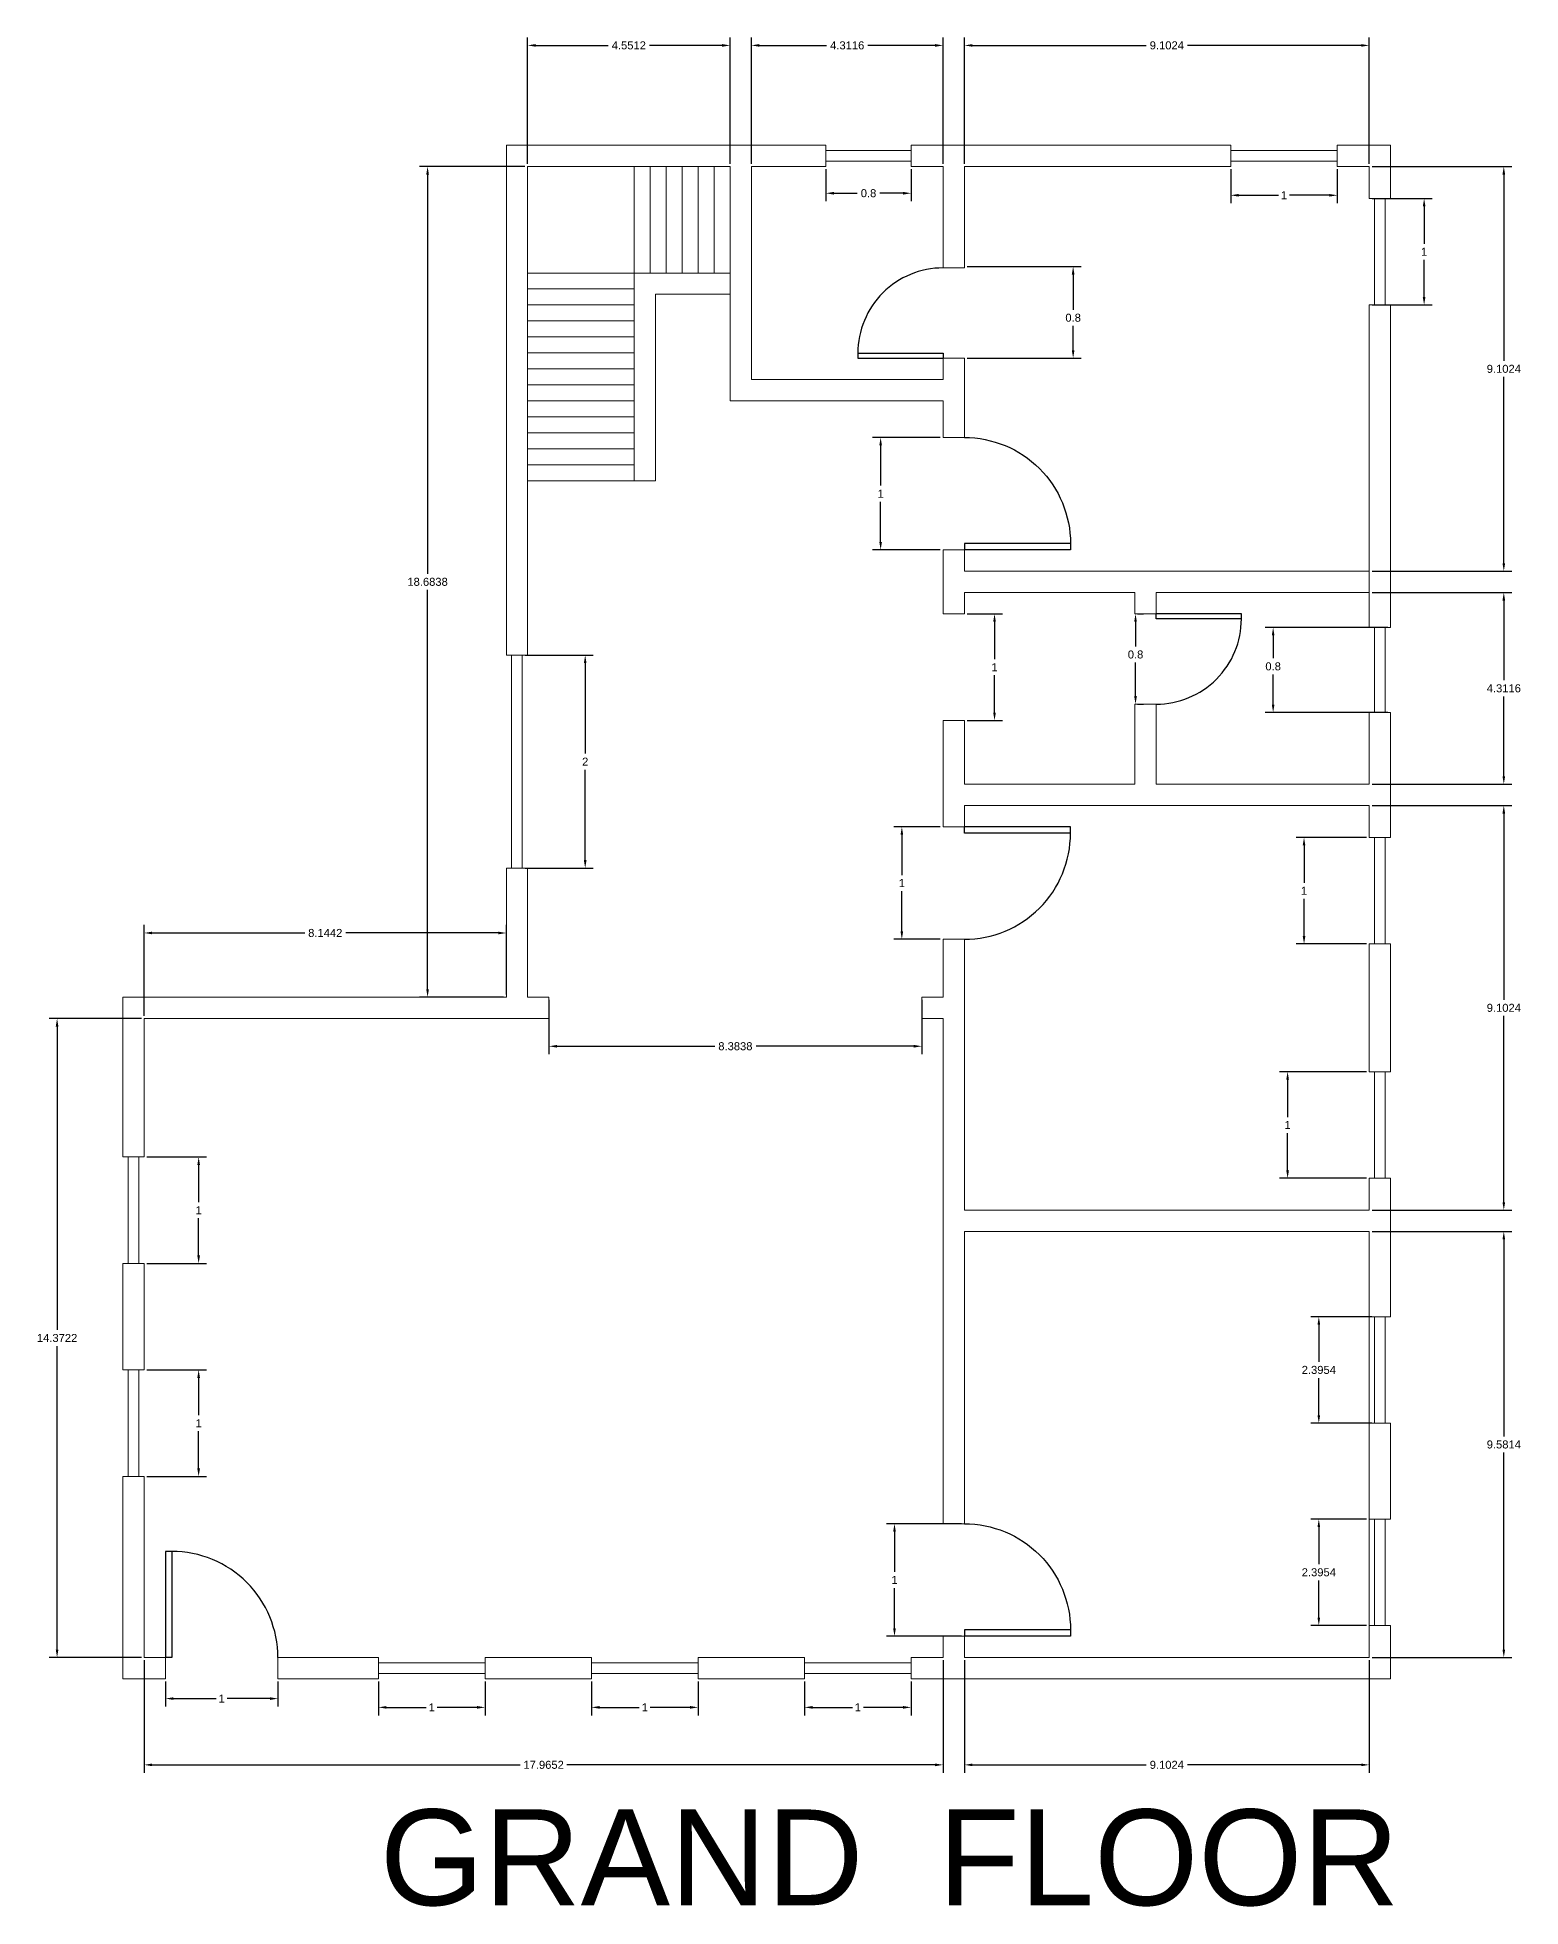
# Model space of a CAD drawing. Header units: inches. Extents: x -179 to 300, y 123 to 718.
# Drawn here: x 190.65 to 224, y 309.82 to 351.86 of the extents above; entities that cross this region are included whole.
import ezdxf

# ---------------------------------------------------------------- set-up
doc = ezdxf.new("R2010")
doc.units = ezdxf.units.IN
doc.header["$MEASUREMENT"] = 0
doc.styles.get("Standard").update_dxf_attribs({"font": 'arial.ttf'})
doc.dimstyles.get("Standard").update_dxf_attribs({"dimtxt": 0.18, "dimasz": 0.18, "dimexe": 0.18, "dimexo": 0.0625, "dimgap": 0.09, "dimtad": 0, "dimtih": 1, "dimtoh": 1, "dimdec": 4, "dimzin": 0, "dimdsep": 46, "dimtxsty": 'Standard', "dimcen": 0.09, "dimadec": 0, "dimazin": 0, "dimtfac": 1, "dimtdec": 4, "dimtofl": 0, "dimtmove": 0, "dimatfit": 3, "dimfxl": 1, "dimtolj": 1, "dimtzin": 0, "dimarcsym": 0})

# ---------------------------------------------------------------- blocks, each defined once
blk = doc.blocks.new('DESK4')
at = {"color": 0}
for p, q in [((0, 1), (-0.06, 1)), ((0, 0), (-0.06, 0))]:
    blk.add_line(p, q, dxfattribs=at)
blk.add_lwpolyline([(-0.06, 1), (-0.06, 0)], dxfattribs=at)
blk.add_lwpolyline([(1, 0, 0.414214), (0, 1), (0, 0)], format="xyb", dxfattribs=at)
blk = doc.blocks.new('*D230')
at = {"color": 0, "lineweight": -2, "transparency": 16777216}
for p, q in [((211.49, 349.018), (211.49, 351.859)), ((211.67, 351.679), (215.578, 351.679)), ((220.412, 351.679), (216.504, 351.679)), ((220.592, 349.018), (220.592, 351.859))]:
    blk.add_line(p, q, dxfattribs=at)
at = {"color": 0, "lineweight": 100, "transparency": 16777216}
for points in [[(211.67, 351.709), (211.67, 351.649), (211.49, 351.679)], [(220.412, 351.709), (220.412, 351.649), (220.592, 351.679)]]:
    blk.add_solid(points, dxfattribs=at)
at = {"layer": 'Defpoints', "color": 0, "lineweight": 100, "transparency": 16777216}
for p in [(211.49, 351.679), (211.49, 348.955), (220.592, 348.955)]:
    blk.add_point(p, dxfattribs=at)
at = {"color": 0, "lineweight": 0, "transparency": 16777216, "insert": (216.041, 351.679), "char_height": 0.18, "attachment_point": 5}
blk.add_mtext('\\A1;9.1024', dxfattribs=at)
blk = doc.blocks.new('*D231')
at = {"color": 0, "lineweight": -2, "transparency": 16777216}
for p, q in [((206.699, 349.018), (206.699, 351.859)), ((206.879, 351.679), (208.388, 351.679)), ((210.831, 351.679), (209.322, 351.679)), ((211.011, 349.018), (211.011, 351.859))]:
    blk.add_line(p, q, dxfattribs=at)
at = {"color": 0, "lineweight": 100, "transparency": 16777216}
for points in [[(206.879, 351.709), (206.879, 351.649), (206.699, 351.679)], [(210.831, 351.709), (210.831, 351.649), (211.011, 351.679)]]:
    blk.add_solid(points, dxfattribs=at)
at = {"layer": 'Defpoints', "color": 0, "lineweight": 100, "transparency": 16777216}
for p in [(206.699, 351.679), (206.699, 348.955), (211.011, 348.955)]:
    blk.add_point(p, dxfattribs=at)
at = {"color": 0, "lineweight": 0, "transparency": 16777216, "insert": (208.855, 351.679), "char_height": 0.18, "attachment_point": 5}
blk.add_mtext('\\A1;4.3116', dxfattribs=at)
blk = doc.blocks.new('*D232')
at = {"color": 0, "lineweight": -2, "transparency": 16777216}
for p, q in [((201.669, 349.018), (201.669, 351.859)), ((201.849, 351.679), (203.478, 351.679)), ((206.04, 351.679), (204.411, 351.679)), ((206.22, 349.018), (206.22, 351.859))]:
    blk.add_line(p, q, dxfattribs=at)
at = {"color": 0, "lineweight": 100, "transparency": 16777216}
for points in [[(201.849, 351.709), (201.849, 351.649), (201.669, 351.679)], [(206.04, 351.709), (206.04, 351.649), (206.22, 351.679)]]:
    blk.add_solid(points, dxfattribs=at)
at = {"layer": 'Defpoints', "color": 0, "lineweight": 100, "transparency": 16777216}
for p in [(201.669, 351.679), (201.669, 348.955), (206.22, 348.955)]:
    blk.add_point(p, dxfattribs=at)
at = {"color": 0, "lineweight": 0, "transparency": 16777216, "insert": (203.944, 351.679), "char_height": 0.18, "attachment_point": 5}
blk.add_mtext('\\A1;4.5512', dxfattribs=at)
blk = doc.blocks.new('*D233')
at = {"color": 0, "lineweight": -2, "transparency": 16777216}
for p, q in [((220.655, 348.955), (223.799, 348.955)), ((223.619, 348.775), (223.619, 344.586)), ((223.619, 340.033), (223.619, 344.222)), ((220.655, 339.853), (223.799, 339.853))]:
    blk.add_line(p, q, dxfattribs=at)
at = {"color": 0, "lineweight": 100, "transparency": 16777216}
for points in [[(223.589, 348.775), (223.649, 348.775), (223.619, 348.955)], [(223.589, 340.033), (223.649, 340.033), (223.619, 339.853)]]:
    blk.add_solid(points, dxfattribs=at)
at = {"layer": 'Defpoints', "color": 0, "lineweight": 100, "transparency": 16777216}
for p in [(220.592, 348.955), (220.592, 339.853), (223.619, 339.853)]:
    blk.add_point(p, dxfattribs=at)
at = {"color": 0, "lineweight": 0, "transparency": 16777216, "insert": (223.619, 344.404), "char_height": 0.18, "attachment_point": 5}
blk.add_mtext('\\A1;9.1024', dxfattribs=at)
blk = doc.blocks.new('*D234')
at = {"color": 0, "lineweight": -2, "transparency": 16777216}
for p, q in [((220.655, 339.374), (223.799, 339.374)), ((223.619, 339.194), (223.619, 337.4)), ((223.619, 335.242), (223.619, 337.036)), ((220.655, 335.062), (223.799, 335.062))]:
    blk.add_line(p, q, dxfattribs=at)
at = {"color": 0, "lineweight": 100, "transparency": 16777216}
for points in [[(223.589, 339.194), (223.649, 339.194), (223.619, 339.374)], [(223.589, 335.242), (223.649, 335.242), (223.619, 335.062)]]:
    blk.add_solid(points, dxfattribs=at)
at = {"layer": 'Defpoints', "color": 0, "lineweight": 100, "transparency": 16777216}
for p in [(220.592, 339.374), (220.592, 335.062), (223.619, 335.062)]:
    blk.add_point(p, dxfattribs=at)
at = {"color": 0, "lineweight": 0, "transparency": 16777216, "insert": (223.619, 337.218), "char_height": 0.18, "attachment_point": 5}
blk.add_mtext('\\A1;4.3116', dxfattribs=at)
blk = doc.blocks.new('*D235')
at = {"color": 0, "lineweight": -2, "transparency": 16777216}
for p, q in [((220.655, 334.583), (223.799, 334.583)), ((223.619, 334.403), (223.619, 330.214)), ((223.619, 325.661), (223.619, 329.85)), ((220.655, 325.481), (223.799, 325.481))]:
    blk.add_line(p, q, dxfattribs=at)
at = {"color": 0, "lineweight": 100, "transparency": 16777216}
for points in [[(223.589, 334.403), (223.649, 334.403), (223.619, 334.583)], [(223.589, 325.661), (223.649, 325.661), (223.619, 325.481)]]:
    blk.add_solid(points, dxfattribs=at)
at = {"layer": 'Defpoints', "color": 0, "lineweight": 100, "transparency": 16777216}
for p in [(220.592, 334.583), (220.592, 325.481), (223.619, 325.481)]:
    blk.add_point(p, dxfattribs=at)
at = {"color": 0, "lineweight": 0, "transparency": 16777216, "insert": (223.619, 330.032), "char_height": 0.18, "attachment_point": 5}
blk.add_mtext('\\A1;9.1024', dxfattribs=at)
blk = doc.blocks.new('*D236')
at = {"color": 0, "lineweight": -2, "transparency": 16777216}
for p, q in [((220.655, 325.002), (223.799, 325.002)), ((223.619, 324.822), (223.619, 320.393)), ((223.619, 315.6), (223.619, 320.029)), ((220.655, 315.42), (223.799, 315.42))]:
    blk.add_line(p, q, dxfattribs=at)
at = {"color": 0, "lineweight": 100, "transparency": 16777216}
for points in [[(223.589, 324.822), (223.649, 324.822), (223.619, 325.002)], [(223.589, 315.6), (223.649, 315.6), (223.619, 315.42)]]:
    blk.add_solid(points, dxfattribs=at)
at = {"layer": 'Defpoints', "color": 0, "lineweight": 100, "transparency": 16777216}
for p in [(220.592, 325.002), (220.592, 315.42), (223.619, 315.42)]:
    blk.add_point(p, dxfattribs=at)
at = {"color": 0, "lineweight": 0, "transparency": 16777216, "insert": (223.619, 320.211), "char_height": 0.18, "attachment_point": 5}
blk.add_mtext('\\A1;9.5814', dxfattribs=at)
blk = doc.blocks.new('*D185')
at = {"color": 0, "lineweight": -2, "transparency": 16777216}
for p, q in [((211.49, 315.358), (211.49, 312.826)), ((220.592, 315.358), (220.592, 312.826)), ((211.67, 313.006), (215.578, 313.006)), ((220.412, 313.006), (216.504, 313.006))]:
    blk.add_line(p, q, dxfattribs=at)
at = {"color": 0, "lineweight": 100, "transparency": 16777216}
for points in [[(211.67, 313.036), (211.67, 312.976), (211.49, 313.006)], [(220.412, 313.036), (220.412, 312.976), (220.592, 313.006)]]:
    blk.add_solid(points, dxfattribs=at)
at = {"layer": 'Defpoints', "color": 0, "lineweight": 100, "transparency": 16777216}
for p in [(211.49, 315.42), (220.592, 315.42), (211.49, 313.006)]:
    blk.add_point(p, dxfattribs=at)
at = {"color": 0, "lineweight": 0, "transparency": 16777216, "insert": (216.041, 313.006), "char_height": 0.18, "attachment_point": 5}
blk.add_mtext('\\A1;9.1024', dxfattribs=at)
blk = doc.blocks.new('*D186')
at = {"color": 0, "lineweight": -2, "transparency": 16777216}
for p, q in [((193.045, 315.358), (193.045, 312.826)), ((211.011, 315.358), (211.011, 312.826)), ((193.225, 313.006), (201.504, 313.006)), ((210.831, 313.006), (202.552, 313.006))]:
    blk.add_line(p, q, dxfattribs=at)
at = {"color": 0, "lineweight": 100, "transparency": 16777216}
for points in [[(193.225, 313.036), (193.225, 312.976), (193.045, 313.006)], [(210.831, 313.036), (210.831, 312.976), (211.011, 313.006)]]:
    blk.add_solid(points, dxfattribs=at)
at = {"layer": 'Defpoints', "color": 0, "lineweight": 100, "transparency": 16777216}
for p in [(193.045, 315.42), (211.011, 315.42), (193.045, 313.006)]:
    blk.add_point(p, dxfattribs=at)
at = {"color": 0, "lineweight": 0, "transparency": 16777216, "insert": (202.028, 313.006), "char_height": 0.18, "attachment_point": 5}
blk.add_mtext('\\A1;17.9652', dxfattribs=at)
blk = doc.blocks.new('*D187')
at = {"color": 0, "lineweight": -2, "transparency": 16777216}
for p, q in [((192.983, 329.792), (190.908, 329.792)), ((191.088, 329.612), (191.088, 322.788)), ((191.088, 315.6), (191.088, 322.424)), ((192.983, 315.42), (190.908, 315.42))]:
    blk.add_line(p, q, dxfattribs=at)
at = {"color": 0, "lineweight": 100, "transparency": 16777216}
for points in [[(191.058, 329.612), (191.118, 329.612), (191.088, 329.792)], [(191.058, 315.6), (191.118, 315.6), (191.088, 315.42)]]:
    blk.add_solid(points, dxfattribs=at)
at = {"layer": 'Defpoints', "color": 0, "lineweight": 100, "transparency": 16777216}
for p in [(191.088, 329.792), (193.045, 329.792), (193.045, 315.42)]:
    blk.add_point(p, dxfattribs=at)
at = {"color": 0, "lineweight": 0, "transparency": 16777216, "insert": (191.088, 322.606), "char_height": 0.18, "attachment_point": 5}
blk.add_mtext('\\A1;14.3722', dxfattribs=at)
blk = doc.blocks.new('*D188')
at = {"color": 0, "lineweight": -2, "transparency": 16777216}
for p, q in [((193.045, 329.855), (193.045, 331.896)), ((193.225, 331.716), (196.655, 331.716)), ((201.01, 331.716), (197.58, 331.716)), ((201.19, 330.334), (201.19, 331.896))]:
    blk.add_line(p, q, dxfattribs=at)
at = {"color": 0, "lineweight": 100, "transparency": 16777216}
for points in [[(193.225, 331.746), (193.225, 331.686), (193.045, 331.716)], [(201.01, 331.746), (201.01, 331.686), (201.19, 331.716)]]:
    blk.add_solid(points, dxfattribs=at)
at = {"layer": 'Defpoints', "color": 0, "lineweight": 100, "transparency": 16777216}
for p in [(201.19, 331.716), (201.19, 330.271), (193.045, 329.792)]:
    blk.add_point(p, dxfattribs=at)
at = {"color": 0, "lineweight": 0, "transparency": 16777216, "insert": (197.118, 331.716), "char_height": 0.18, "attachment_point": 5}
blk.add_mtext('\\A1;8.1442', dxfattribs=at)
blk = doc.blocks.new('*D189')
at = {"color": 0, "lineweight": -2, "transparency": 16777216}
for p, q in [((201.606, 348.955), (199.239, 348.955)), ((199.419, 348.775), (199.419, 339.795)), ((199.419, 330.451), (199.419, 339.431)), ((201.127, 330.271), (199.239, 330.271))]:
    blk.add_line(p, q, dxfattribs=at)
at = {"color": 0, "lineweight": 100, "transparency": 16777216}
for points in [[(199.389, 348.775), (199.449, 348.775), (199.419, 348.955)], [(199.389, 330.451), (199.449, 330.451), (199.419, 330.271)]]:
    blk.add_solid(points, dxfattribs=at)
at = {"layer": 'Defpoints', "color": 0, "lineweight": 100, "transparency": 16777216}
for p in [(199.419, 348.955), (201.669, 348.955), (201.19, 330.271)]:
    blk.add_point(p, dxfattribs=at)
at = {"color": 0, "lineweight": 0, "transparency": 16777216, "insert": (199.419, 339.613), "char_height": 0.18, "attachment_point": 5}
blk.add_mtext('\\A1;18.6838', dxfattribs=at)
blk = doc.blocks.new('*D196')
at = {"color": 0, "lineweight": -2, "transparency": 16777216}
for p, q in [((211.427, 318.428), (209.738, 318.428)), ((209.918, 318.248), (209.918, 317.344)), ((209.918, 316.079), (209.918, 316.983)), ((211.427, 315.899), (209.738, 315.899))]:
    blk.add_line(p, q, dxfattribs=at)
at = {"color": 0, "lineweight": 100, "transparency": 16777216}
for points in [[(209.888, 318.248), (209.948, 318.248), (209.918, 318.428)], [(209.888, 316.079), (209.948, 316.079), (209.918, 315.899)]]:
    blk.add_solid(points, dxfattribs=at)
at = {"layer": 'Defpoints', "color": 0, "lineweight": 100, "transparency": 16777216}
for p in [(209.918, 318.428), (211.49, 318.428), (211.49, 315.899)]:
    blk.add_point(p, dxfattribs=at)
at = {"color": 0, "lineweight": 0, "transparency": 16777216, "insert": (209.918, 317.164), "char_height": 0.18, "attachment_point": 5}
blk.add_mtext('\\A1;1', dxfattribs=at)
blk = doc.blocks.new('*D197')
at = {"color": 0, "lineweight": -2, "transparency": 16777216}
for p, q in [((193.525, 314.879), (193.525, 314.316)), ((193.705, 314.496), (194.666, 314.496)), ((195.873, 314.496), (194.912, 314.496)), ((196.053, 314.879), (196.053, 314.316))]:
    blk.add_line(p, q, dxfattribs=at)
at = {"color": 0, "lineweight": 100, "transparency": 16777216}
for points in [[(193.705, 314.526), (193.705, 314.466), (193.525, 314.496)], [(195.873, 314.526), (195.873, 314.466), (196.053, 314.496)]]:
    blk.add_solid(points, dxfattribs=at)
at = {"layer": 'Defpoints', "color": 0, "lineweight": 100, "transparency": 16777216}
for p in [(193.525, 314.941), (196.053, 314.941), (193.525, 314.496)]:
    blk.add_point(p, dxfattribs=at)
at = {"color": 0, "lineweight": 0, "transparency": 16777216, "insert": (194.789, 314.496), "char_height": 0.18, "attachment_point": 5}
blk.add_mtext('\\A1;1', dxfattribs=at)
blk = doc.blocks.new('*D198')
at = {"color": 0, "lineweight": -2, "transparency": 16777216}
for p, q in [((210.948, 334.104), (209.903, 334.104)), ((210.083, 333.924), (210.083, 333.02)), ((210.083, 331.755), (210.083, 332.659)), ((210.948, 331.575), (209.903, 331.575))]:
    blk.add_line(p, q, dxfattribs=at)
at = {"color": 0, "lineweight": 100, "transparency": 16777216}
for points in [[(210.053, 333.924), (210.113, 333.924), (210.083, 334.104)], [(210.053, 331.755), (210.113, 331.755), (210.083, 331.575)]]:
    blk.add_solid(points, dxfattribs=at)
at = {"layer": 'Defpoints', "color": 0, "lineweight": 100, "transparency": 16777216}
for p in [(211.011, 334.104), (210.083, 331.575), (211.011, 331.575)]:
    blk.add_point(p, dxfattribs=at)
at = {"color": 0, "lineweight": 0, "transparency": 16777216, "insert": (210.083, 332.839), "char_height": 0.18, "attachment_point": 5}
blk.add_mtext('\\A1;1', dxfattribs=at)
blk = doc.blocks.new('*D199')
at = {"color": 0, "lineweight": -2, "transparency": 16777216}
for p, q in [((202.148, 330.209), (202.148, 328.988)), ((210.532, 330.209), (210.532, 328.988)), ((202.328, 329.168), (205.876, 329.168)), ((210.352, 329.168), (206.804, 329.168))]:
    blk.add_line(p, q, dxfattribs=at)
at = {"color": 0, "lineweight": 100, "transparency": 16777216}
for points in [[(202.328, 329.198), (202.328, 329.138), (202.148, 329.168)], [(210.352, 329.198), (210.352, 329.138), (210.532, 329.168)]]:
    blk.add_solid(points, dxfattribs=at)
at = {"layer": 'Defpoints', "color": 0, "lineweight": 100, "transparency": 16777216}
for p in [(202.148, 330.271), (210.532, 330.271), (202.148, 329.168)]:
    blk.add_point(p, dxfattribs=at)
at = {"color": 0, "lineweight": 0, "transparency": 16777216, "insert": (206.34, 329.168), "char_height": 0.18, "attachment_point": 5}
blk.add_mtext('\\A1;8.3838', dxfattribs=at)
blk = doc.blocks.new('*D200')
at = {"color": 0, "lineweight": -2, "transparency": 16777216}
for p, q in [((211.552, 338.895), (212.347, 338.895)), ((212.167, 338.715), (212.167, 337.874)), ((212.167, 336.674), (212.167, 337.514)), ((211.552, 336.494), (212.347, 336.494))]:
    blk.add_line(p, q, dxfattribs=at)
at = {"color": 0, "lineweight": 100, "transparency": 16777216}
for points in [[(212.137, 338.715), (212.197, 338.715), (212.167, 338.895)], [(212.137, 336.674), (212.197, 336.674), (212.167, 336.494)]]:
    blk.add_solid(points, dxfattribs=at)
at = {"layer": 'Defpoints', "color": 0, "lineweight": 100, "transparency": 16777216}
for p in [(211.49, 338.895), (212.167, 338.895), (211.49, 336.494)]:
    blk.add_point(p, dxfattribs=at)
at = {"color": 0, "lineweight": 0, "transparency": 16777216, "insert": (212.167, 337.694), "char_height": 0.18, "attachment_point": 5}
blk.add_mtext('\\A1;1', dxfattribs=at)
blk = doc.blocks.new('*D201')
at = {"color": 0, "lineweight": -2, "transparency": 16777216}
for p, q in [((215.385, 338.895), (215.518, 338.895)), ((215.338, 338.715), (215.338, 338.161)), ((215.338, 337.043), (215.338, 337.797)), ((215.385, 336.863), (215.518, 336.863))]:
    blk.add_line(p, q, dxfattribs=at)
at = {"color": 0, "lineweight": 100, "transparency": 16777216}
for points in [[(215.308, 338.715), (215.368, 338.715), (215.338, 338.895)], [(215.308, 337.043), (215.368, 337.043), (215.338, 336.863)]]:
    blk.add_solid(points, dxfattribs=at)
at = {"layer": 'Defpoints', "color": 0, "lineweight": 100, "transparency": 16777216}
for p in [(215.322, 338.895), (215.338, 338.895), (215.322, 336.863)]:
    blk.add_point(p, dxfattribs=at)
at = {"color": 0, "lineweight": 0, "transparency": 16777216, "insert": (215.338, 337.979), "char_height": 0.18, "attachment_point": 5}
blk.add_mtext('\\A1;0.8', dxfattribs=at)
blk = doc.blocks.new('*D202')
at = {"color": 0, "lineweight": -2, "transparency": 16777216}
for p, q in [((211.552, 346.706), (214.115, 346.706)), ((213.935, 346.526), (213.935, 345.735)), ((213.935, 344.823), (213.935, 345.371)), ((211.552, 344.643), (214.115, 344.643))]:
    blk.add_line(p, q, dxfattribs=at)
at = {"color": 0, "lineweight": 100, "transparency": 16777216}
for points in [[(213.905, 346.526), (213.965, 346.526), (213.935, 346.706)], [(213.905, 344.823), (213.965, 344.823), (213.935, 344.643)]]:
    blk.add_solid(points, dxfattribs=at)
at = {"layer": 'Defpoints', "color": 0, "lineweight": 100, "transparency": 16777216}
for p in [(211.49, 346.706), (213.935, 346.706), (211.49, 344.643)]:
    blk.add_point(p, dxfattribs=at)
at = {"color": 0, "lineweight": 0, "transparency": 16777216, "insert": (213.935, 345.553), "char_height": 0.18, "attachment_point": 5}
blk.add_mtext('\\A1;0.8', dxfattribs=at)
blk = doc.blocks.new('*D203')
at = {"color": 0, "lineweight": -2, "transparency": 16777216}
for p, q in [((210.948, 342.861), (209.426, 342.861)), ((209.606, 342.681), (209.606, 341.777)), ((209.606, 340.512), (209.606, 341.416)), ((210.948, 340.332), (209.426, 340.332))]:
    blk.add_line(p, q, dxfattribs=at)
at = {"color": 0, "lineweight": 100, "transparency": 16777216}
for points in [[(209.576, 342.681), (209.636, 342.681), (209.606, 342.861)], [(209.576, 340.512), (209.636, 340.512), (209.606, 340.332)]]:
    blk.add_solid(points, dxfattribs=at)
at = {"layer": 'Defpoints', "color": 0, "lineweight": 100, "transparency": 16777216}
for p in [(209.606, 342.861), (211.011, 342.861), (211.011, 340.332)]:
    blk.add_point(p, dxfattribs=at)
at = {"color": 0, "lineweight": 0, "transparency": 16777216, "insert": (209.606, 341.596), "char_height": 0.18, "attachment_point": 5}
blk.add_mtext('\\A1;1', dxfattribs=at)
blk = doc.blocks.new('*D204')
at = {"color": 0, "lineweight": -2, "transparency": 16777216}
for p, q in [((220.53, 333.864), (218.947, 333.864)), ((219.127, 333.684), (219.127, 332.847)), ((219.127, 331.649), (219.127, 332.486)), ((220.53, 331.469), (218.947, 331.469))]:
    blk.add_line(p, q, dxfattribs=at)
at = {"color": 0, "lineweight": 100, "transparency": 16777216}
for points in [[(219.097, 333.684), (219.157, 333.684), (219.127, 333.864)], [(219.097, 331.649), (219.157, 331.649), (219.127, 331.469)]]:
    blk.add_solid(points, dxfattribs=at)
at = {"layer": 'Defpoints', "color": 0, "lineweight": 100, "transparency": 16777216}
for p in [(220.592, 333.864), (219.127, 331.469), (220.592, 331.469)]:
    blk.add_point(p, dxfattribs=at)
at = {"color": 0, "lineweight": 0, "transparency": 16777216, "insert": (219.127, 332.667), "char_height": 0.18, "attachment_point": 5}
blk.add_mtext('\\A1;1', dxfattribs=at)
blk = doc.blocks.new('*D205')
at = {"color": 0, "lineweight": -2, "transparency": 16777216}
for p, q in [((220.53, 328.595), (218.577, 328.595)), ((218.757, 328.415), (218.757, 327.577)), ((218.757, 326.379), (218.757, 327.217)), ((220.53, 326.199), (218.577, 326.199))]:
    blk.add_line(p, q, dxfattribs=at)
at = {"color": 0, "lineweight": 100, "transparency": 16777216}
for points in [[(218.727, 328.415), (218.787, 328.415), (218.757, 328.595)], [(218.727, 326.379), (218.787, 326.379), (218.757, 326.199)]]:
    blk.add_solid(points, dxfattribs=at)
at = {"layer": 'Defpoints', "color": 0, "lineweight": 100, "transparency": 16777216}
for p in [(220.592, 328.595), (218.757, 326.199), (220.592, 326.199)]:
    blk.add_point(p, dxfattribs=at)
at = {"color": 0, "lineweight": 0, "transparency": 16777216, "insert": (218.757, 327.397), "char_height": 0.18, "attachment_point": 5}
blk.add_mtext('\\A1;1', dxfattribs=at)
blk = doc.blocks.new('*D206')
at = {"color": 0, "lineweight": -2, "transparency": 16777216}
for p, q in [((220.649, 323.085), (219.279, 323.085)), ((219.459, 322.905), (219.459, 322.07)), ((219.459, 320.87), (219.459, 321.706)), ((220.649, 320.69), (219.279, 320.69))]:
    blk.add_line(p, q, dxfattribs=at)
at = {"color": 0, "lineweight": 100, "transparency": 16777216}
for points in [[(219.429, 322.905), (219.489, 322.905), (219.459, 323.085)], [(219.429, 320.87), (219.489, 320.87), (219.459, 320.69)]]:
    blk.add_solid(points, dxfattribs=at)
at = {"layer": 'Defpoints', "color": 0, "lineweight": 100, "transparency": 16777216}
for p in [(220.712, 323.085), (219.459, 320.69), (220.712, 320.69)]:
    blk.add_point(p, dxfattribs=at)
at = {"color": 0, "lineweight": 0, "transparency": 16777216, "insert": (219.459, 321.888), "char_height": 0.18, "attachment_point": 5}
blk.add_mtext('\\A1;2.3954', dxfattribs=at)
blk = doc.blocks.new('*D207')
at = {"color": 0, "lineweight": -2, "transparency": 16777216}
for p, q in [((220.53, 318.534), (219.279, 318.534)), ((219.459, 318.354), (219.459, 317.518)), ((219.459, 316.319), (219.459, 317.154)), ((220.53, 316.139), (219.279, 316.139))]:
    blk.add_line(p, q, dxfattribs=at)
at = {"color": 0, "lineweight": 100, "transparency": 16777216}
for points in [[(219.429, 318.354), (219.489, 318.354), (219.459, 318.534)], [(219.429, 316.319), (219.489, 316.319), (219.459, 316.139)]]:
    blk.add_solid(points, dxfattribs=at)
at = {"layer": 'Defpoints', "color": 0, "lineweight": 100, "transparency": 16777216}
for p in [(220.592, 318.534), (219.459, 316.139), (220.592, 316.139)]:
    blk.add_point(p, dxfattribs=at)
at = {"color": 0, "lineweight": 0, "transparency": 16777216, "insert": (219.459, 317.336), "char_height": 0.18, "attachment_point": 5}
blk.add_mtext('\\A1;2.3954', dxfattribs=at)
blk = doc.blocks.new('*D208')
at = {"color": 0, "lineweight": -2, "transparency": 16777216}
for p, q in [((207.897, 314.879), (207.897, 314.119)), ((210.292, 314.879), (210.292, 314.119)), ((208.077, 314.299), (208.971, 314.299)), ((210.112, 314.299), (209.218, 314.299))]:
    blk.add_line(p, q, dxfattribs=at)
at = {"color": 0, "lineweight": 100, "transparency": 16777216}
for points in [[(208.077, 314.329), (208.077, 314.269), (207.897, 314.299)], [(210.112, 314.329), (210.112, 314.269), (210.292, 314.299)]]:
    blk.add_solid(points, dxfattribs=at)
at = {"layer": 'Defpoints', "color": 0, "lineweight": 100, "transparency": 16777216}
for p in [(207.897, 314.941), (210.292, 314.941), (207.897, 314.299)]:
    blk.add_point(p, dxfattribs=at)
at = {"color": 0, "lineweight": 0, "transparency": 16777216, "insert": (209.094, 314.299), "char_height": 0.18, "attachment_point": 5}
blk.add_mtext('\\A1;1', dxfattribs=at)
blk = doc.blocks.new('*D209')
at = {"color": 0, "lineweight": -2, "transparency": 16777216}
for p, q in [((203.106, 314.879), (203.106, 314.119)), ((205.501, 314.879), (205.501, 314.119)), ((203.286, 314.299), (204.18, 314.299)), ((205.321, 314.299), (204.427, 314.299))]:
    blk.add_line(p, q, dxfattribs=at)
at = {"color": 0, "lineweight": 100, "transparency": 16777216}
for points in [[(203.286, 314.329), (203.286, 314.269), (203.106, 314.299)], [(205.321, 314.329), (205.321, 314.269), (205.501, 314.299)]]:
    blk.add_solid(points, dxfattribs=at)
at = {"layer": 'Defpoints', "color": 0, "lineweight": 100, "transparency": 16777216}
for p in [(203.106, 314.941), (205.501, 314.941), (203.106, 314.299)]:
    blk.add_point(p, dxfattribs=at)
at = {"color": 0, "lineweight": 0, "transparency": 16777216, "insert": (204.304, 314.299), "char_height": 0.18, "attachment_point": 5}
blk.add_mtext('\\A1;1', dxfattribs=at)
blk = doc.blocks.new('*D210')
at = {"color": 0, "lineweight": -2, "transparency": 16777216}
for p, q in [((198.315, 314.879), (198.315, 314.119)), ((200.711, 314.879), (200.711, 314.119)), ((198.495, 314.299), (199.39, 314.299)), ((200.531, 314.299), (199.636, 314.299))]:
    blk.add_line(p, q, dxfattribs=at)
at = {"color": 0, "lineweight": 100, "transparency": 16777216}
for points in [[(198.495, 314.329), (198.495, 314.269), (198.315, 314.299)], [(200.531, 314.329), (200.531, 314.269), (200.711, 314.299)]]:
    blk.add_solid(points, dxfattribs=at)
at = {"layer": 'Defpoints', "color": 0, "lineweight": 100, "transparency": 16777216}
for p in [(198.315, 314.941), (200.711, 314.941), (198.315, 314.299)]:
    blk.add_point(p, dxfattribs=at)
at = {"color": 0, "lineweight": 0, "transparency": 16777216, "insert": (199.513, 314.299), "char_height": 0.18, "attachment_point": 5}
blk.add_mtext('\\A1;1', dxfattribs=at)
blk = doc.blocks.new('*D211')
at = {"color": 0, "lineweight": -2, "transparency": 16777216}
for p, q in [((193.108, 326.678), (194.451, 326.678)), ((194.271, 326.498), (194.271, 325.661)), ((194.271, 324.463), (194.271, 325.3)), ((193.108, 324.283), (194.451, 324.283))]:
    blk.add_line(p, q, dxfattribs=at)
at = {"color": 0, "lineweight": 100, "transparency": 16777216}
for points in [[(194.241, 326.498), (194.301, 326.498), (194.271, 326.678)], [(194.241, 324.463), (194.301, 324.463), (194.271, 324.283)]]:
    blk.add_solid(points, dxfattribs=at)
at = {"layer": 'Defpoints', "color": 0, "lineweight": 100, "transparency": 16777216}
for p in [(193.045, 326.678), (193.045, 324.283), (194.271, 324.283)]:
    blk.add_point(p, dxfattribs=at)
at = {"color": 0, "lineweight": 0, "transparency": 16777216, "insert": (194.271, 325.481), "char_height": 0.18, "attachment_point": 5}
blk.add_mtext('\\A1;1', dxfattribs=at)
blk = doc.blocks.new('*D212')
at = {"color": 0, "lineweight": -2, "transparency": 16777216}
for p, q in [((193.108, 321.888), (194.451, 321.888)), ((194.271, 321.708), (194.271, 320.87)), ((194.271, 319.672), (194.271, 320.51)), ((193.108, 319.492), (194.451, 319.492))]:
    blk.add_line(p, q, dxfattribs=at)
at = {"color": 0, "lineweight": 100, "transparency": 16777216}
for points in [[(194.241, 321.708), (194.301, 321.708), (194.271, 321.888)], [(194.241, 319.672), (194.301, 319.672), (194.271, 319.492)]]:
    blk.add_solid(points, dxfattribs=at)
at = {"layer": 'Defpoints', "color": 0, "lineweight": 100, "transparency": 16777216}
for p in [(193.045, 321.888), (193.045, 319.492), (194.271, 319.492)]:
    blk.add_point(p, dxfattribs=at)
at = {"color": 0, "lineweight": 0, "transparency": 16777216, "insert": (194.271, 320.69), "char_height": 0.18, "attachment_point": 5}
blk.add_mtext('\\A1;1', dxfattribs=at)
blk = doc.blocks.new('*D213')
at = {"color": 0, "lineweight": -2, "transparency": 16777216}
for p, q in [((201.611, 337.965), (203.143, 337.965)), ((202.963, 337.785), (202.963, 335.75)), ((202.963, 333.354), (202.963, 335.389)), ((201.611, 333.174), (203.143, 333.174))]:
    blk.add_line(p, q, dxfattribs=at)
at = {"color": 0, "lineweight": 100, "transparency": 16777216}
for points in [[(202.933, 337.785), (202.993, 337.785), (202.963, 337.965)], [(202.933, 333.354), (202.993, 333.354), (202.963, 333.174)]]:
    blk.add_solid(points, dxfattribs=at)
at = {"layer": 'Defpoints', "color": 0, "lineweight": 100, "transparency": 16777216}
for p in [(201.549, 337.965), (201.549, 333.174), (202.963, 333.174)]:
    blk.add_point(p, dxfattribs=at)
at = {"color": 0, "lineweight": 0, "transparency": 16777216, "insert": (202.963, 335.57), "char_height": 0.18, "attachment_point": 5}
blk.add_mtext('\\A1;2', dxfattribs=at)
blk = doc.blocks.new('*D214')
at = {"color": 0, "lineweight": -2, "transparency": 16777216}
for p, q in [((208.376, 348.893), (208.376, 348.174)), ((210.292, 348.893), (210.292, 348.174)), ((208.556, 348.354), (209.08, 348.354)), ((210.112, 348.354), (209.588, 348.354))]:
    blk.add_line(p, q, dxfattribs=at)
at = {"color": 0, "lineweight": 100, "transparency": 16777216}
for points in [[(208.556, 348.384), (208.556, 348.324), (208.376, 348.354)], [(210.112, 348.384), (210.112, 348.324), (210.292, 348.354)]]:
    blk.add_solid(points, dxfattribs=at)
at = {"layer": 'Defpoints', "color": 0, "lineweight": 100, "transparency": 16777216}
for p in [(208.376, 348.955), (210.292, 348.955), (210.292, 348.354)]:
    blk.add_point(p, dxfattribs=at)
at = {"color": 0, "lineweight": 0, "transparency": 16777216, "insert": (209.334, 348.354), "char_height": 0.18, "attachment_point": 5}
blk.add_mtext('\\A1;0.8', dxfattribs=at)
blk = doc.blocks.new('*D215')
at = {"color": 0, "lineweight": -2, "transparency": 16777216}
for p, q in [((217.478, 348.893), (217.478, 348.128)), ((219.873, 348.893), (219.873, 348.128)), ((217.658, 348.308), (218.553, 348.308)), ((219.693, 348.308), (218.799, 348.308))]:
    blk.add_line(p, q, dxfattribs=at)
at = {"color": 0, "lineweight": 100, "transparency": 16777216}
for points in [[(217.658, 348.338), (217.658, 348.278), (217.478, 348.308)], [(219.693, 348.338), (219.693, 348.278), (219.873, 348.308)]]:
    blk.add_solid(points, dxfattribs=at)
at = {"layer": 'Defpoints', "color": 0, "lineweight": 100, "transparency": 16777216}
for p in [(217.478, 348.955), (219.873, 348.955), (219.873, 348.308)]:
    blk.add_point(p, dxfattribs=at)
at = {"color": 0, "lineweight": 0, "transparency": 16777216, "insert": (218.676, 348.308), "char_height": 0.18, "attachment_point": 5}
blk.add_mtext('\\A1;1', dxfattribs=at)
blk = doc.blocks.new('*D216')
at = {"color": 0, "lineweight": -2, "transparency": 16777216}
for p, q in [((220.655, 348.237), (222.007, 348.237)), ((221.827, 348.057), (221.827, 347.219)), ((221.827, 346.021), (221.827, 346.858)), ((220.655, 345.841), (222.007, 345.841))]:
    blk.add_line(p, q, dxfattribs=at)
at = {"color": 0, "lineweight": 100, "transparency": 16777216}
for points in [[(221.797, 348.057), (221.857, 348.057), (221.827, 348.237)], [(221.797, 346.021), (221.857, 346.021), (221.827, 345.841)]]:
    blk.add_solid(points, dxfattribs=at)
at = {"layer": 'Defpoints', "color": 0, "lineweight": 100, "transparency": 16777216}
for p in [(220.592, 348.237), (220.592, 345.841), (221.827, 345.841)]:
    blk.add_point(p, dxfattribs=at)
at = {"color": 0, "lineweight": 0, "transparency": 16777216, "insert": (221.827, 347.039), "char_height": 0.18, "attachment_point": 5}
blk.add_mtext('\\A1;1', dxfattribs=at)
blk = doc.blocks.new('*D217')
at = {"color": 0, "lineweight": -2, "transparency": 16777216}
for p, q in [((221.009, 338.589), (218.252, 338.589)), ((218.432, 338.409), (218.432, 337.894)), ((218.432, 336.852), (218.432, 337.53)), ((221.009, 336.672), (218.252, 336.672))]:
    blk.add_line(p, q, dxfattribs=at)
at = {"color": 0, "lineweight": 100, "transparency": 16777216}
for points in [[(218.402, 338.409), (218.462, 338.409), (218.432, 338.589)], [(218.402, 336.852), (218.462, 336.852), (218.432, 336.672)]]:
    blk.add_solid(points, dxfattribs=at)
at = {"layer": 'Defpoints', "color": 0, "lineweight": 100, "transparency": 16777216}
for p in [(221.071, 338.589), (218.432, 336.672), (221.071, 336.672)]:
    blk.add_point(p, dxfattribs=at)
at = {"color": 0, "lineweight": 0, "transparency": 16777216, "insert": (218.432, 337.712), "char_height": 0.18, "attachment_point": 5}
blk.add_mtext('\\A1;0.8', dxfattribs=at)

msp = doc.modelspace()

# ---------------------------------------------------------------- linework, layer by layer
at = {"lineweight": 0}
for p, q in [((201.18967, 337.96518), (201.18967, 349.4342)), ((201.18967, 349.4342), (208.37575, 349.4342)), ((208.37575, 348.95513), (208.37575, 349.4342)), ((210.29204, 349.4342), (217.47812, 349.4342)), ((210.29204, 348.95513), (210.29204, 349.4342)), ((217.47812, 348.95513), (217.47812, 349.4342)), ((219.87348, 349.4342), (221.07116, 349.4342)), ((219.87348, 348.95513), (219.87348, 349.4342)), ((221.07116, 349.4342), (221.07116, 348.23652)), ((201.66874, 348.95513), (201.66874, 346.55977)), ((206.21993, 348.95513), (201.66874, 348.95513)), ((204.0641, 348.95513), (204.0641, 341.88882)), ((204.42341, 348.95513), (204.42341, 346.55977)), ((204.78271, 348.95513), (204.78271, 346.55977)), ((205.14201, 348.95513), (205.14201, 346.55977)), ((205.50132, 348.95513), (205.50132, 346.55977)), ((205.86062, 348.95513), (205.86062, 346.55977)), ((206.21993, 343.68534), (206.21993, 348.95513)), ((206.699, 348.95513), (208.37575, 348.95513)), ((206.699, 348.95513), (206.699, 344.16441)), ((206.699, 348.95513), (206.699, 344.16441)), ((208.37575, 349.31443), (210.29204, 349.31443)), ((208.37575, 349.0749), (210.29204, 349.0749)), ((210.29204, 348.95513), (211.01065, 348.95513)), ((211.01065, 348.95513), (211.01065, 346.67475)), ((211.48972, 348.95513), (217.47812, 348.95513)), ((211.48972, 348.95513), (211.48972, 346.67475)), ((217.47812, 349.31443), (219.87348, 349.31443)), ((217.47812, 349.0749), (219.87348, 349.0749)), ((219.87348, 348.95513), (220.59209, 348.95513)), ((220.59209, 348.95513), (220.59209, 348.23652)), ((220.59209, 348.23652), (221.07116, 348.23652)), ((220.71185, 348.23652), (220.71185, 345.84116)), ((220.95139, 348.23652), (220.95139, 345.84116)), ((206.21993, 346.55977), (201.66874, 346.55977)), ((201.66874, 346.55977), (201.66874, 340.8109)), ((211.01065, 346.67475), (211.48972, 346.67475)), ((204.0641, 346.20046), (201.66874, 346.20046)), ((206.21993, 346.0807), (204.54317, 346.0807)), ((204.54317, 346.0807), (204.54317, 341.88882)), ((204.0641, 345.84116), (201.66874, 345.84116)), ((220.59209, 345.84116), (220.59209, 339.37369)), ((220.59209, 345.84116), (221.07116, 345.84116)), ((221.07116, 345.84116), (221.07116, 338.58871)), ((204.0641, 345.48186), (201.66874, 345.48186)), ((204.0641, 345.12255), (201.66874, 345.12255)), ((204.0641, 344.76325), (201.66874, 344.76325)), ((211.01065, 344.75846), (211.01065, 344.16441)), ((204.0641, 344.40394), (201.66874, 344.40394)), ((211.01065, 344.64348), (211.48972, 344.64348)), ((211.48972, 344.64348), (211.48972, 342.86076)), ((204.0641, 344.04464), (201.66874, 344.04464)), ((206.699, 344.16441), (211.01065, 344.16441)), ((204.0641, 343.68534), (201.66874, 343.68534)), ((206.21993, 343.68534), (211.01065, 343.68534)), ((211.01065, 343.68534), (211.01065, 342.86076)), ((204.0641, 343.32603), (201.66874, 343.32603)), ((204.0641, 342.96673), (201.66874, 342.96673)), ((211.01065, 342.86076), (211.48972, 342.86076)), ((204.0641, 342.60742), (201.66874, 342.60742)), ((204.0641, 342.24812), (201.66874, 342.24812)), ((204.30364, 341.88882), (201.66874, 341.88882)), ((204.54317, 341.88882), (201.66874, 341.88882)), ((220.59209, 339.85276), (220.59209, 341.05044)), ((201.66874, 340.8109), (201.66874, 337.96518)), ((211.01065, 340.33183), (211.01065, 339.85276)), ((211.48972, 340.33183), (211.01065, 340.33183)), ((211.48972, 340.47498), (211.48972, 339.85276)), ((211.01065, 338.89462), (211.01065, 339.85276)), ((211.48972, 339.85276), (220.59209, 339.85276)), ((211.48972, 339.37369), (215.32229, 339.37369)), ((211.48972, 338.89462), (211.48972, 339.37369)), ((215.32229, 339.37369), (215.32229, 338.89462)), ((215.80137, 339.37369), (215.80137, 338.77964)), ((215.80137, 339.37369), (220.59209, 339.37369)), ((220.59209, 339.37369), (220.59209, 338.58871)), ((211.48972, 338.89462), (211.01065, 338.89462)), ((215.32229, 338.89462), (215.80137, 338.89462)), ((220.59209, 338.58871), (221.07116, 338.58871)), ((220.71185, 338.58871), (220.71185, 336.67242)), ((220.95139, 338.58871), (220.95139, 336.67242)), ((201.18967, 337.96518), (201.66874, 337.96518)), ((201.30944, 333.17446), (201.30944, 337.96518)), ((201.54897, 333.17446), (201.54897, 337.96518)), ((215.32229, 336.86335), (215.32229, 335.06204)), ((215.80137, 336.86335), (215.32229, 336.86335)), ((215.80137, 336.86335), (215.80137, 335.06204)), ((211.48972, 336.49363), (211.01065, 336.49363)), ((211.01065, 335.54111), (211.01065, 336.49363)), ((211.48972, 335.06204), (211.48972, 336.49363)), ((220.59209, 336.67242), (220.59209, 335.06204)), ((220.59209, 336.67242), (221.07116, 336.67242)), ((221.07116, 336.67242), (221.07116, 333.86436)), ((211.01065, 334.58297), (211.01065, 335.54111)), ((215.32229, 335.06204), (211.48972, 335.06204)), ((220.59209, 335.06204), (215.80137, 335.06204)), ((211.01065, 334.58297), (211.01065, 334.1039)), ((220.59209, 334.58297), (211.48972, 334.58297)), ((211.48972, 334.58297), (211.48972, 333.96075)), ((220.59209, 334.58297), (220.59209, 333.86436)), ((211.48972, 334.1039), (211.01065, 334.1039)), ((220.59209, 333.86436), (221.07116, 333.86436)), ((220.71185, 333.86436), (220.71185, 331.469)), ((220.95139, 333.86436), (220.95139, 331.469)), ((201.18967, 330.27132), (201.18967, 333.17446)), ((201.18967, 333.17446), (201.66874, 333.17446)), ((201.66874, 333.17446), (201.66874, 330.27132)), ((211.01065, 331.57497), (211.01065, 330.27132)), ((211.48972, 331.57497), (211.01065, 331.57497)), ((211.48972, 331.57497), (211.48972, 325.4806)), ((220.59209, 331.469), (220.59209, 328.59457)), ((220.59209, 331.469), (221.07116, 331.469)), ((221.07116, 331.469), (221.07116, 328.59457)), ((192.56637, 330.27132), (201.18967, 330.27132)), ((192.56637, 326.67828), (192.56637, 330.27132)), ((201.66874, 330.27132), (202.14781, 330.27132)), ((202.14781, 330.27132), (202.14781, 329.79225)), ((210.53157, 330.27132), (210.53157, 329.79225)), ((211.01065, 330.27132), (210.53157, 330.27132)), ((193.04544, 329.79225), (193.04544, 326.67828)), ((201.66874, 329.79225), (193.04544, 329.79225)), ((202.14781, 329.79225), (201.66874, 329.79225)), ((210.53157, 329.79225), (211.01065, 329.79225)), ((211.01065, 329.79225), (211.01065, 325.00153)), ((220.59209, 328.59457), (221.07116, 328.59457)), ((220.71185, 328.59457), (220.71185, 326.19921)), ((220.95139, 328.59457), (220.95139, 326.19921)), ((192.56637, 326.67828), (193.04544, 326.67828)), ((192.68614, 324.28292), (192.68614, 326.67828)), ((192.92568, 324.28292), (192.92568, 326.67828)), ((220.59209, 326.19921), (220.59209, 325.4806)), ((220.59209, 326.19921), (221.07116, 326.19921)), ((221.07116, 326.19921), (221.07116, 323.08524)), ((211.48972, 325.4806), (220.59209, 325.4806)), ((211.01065, 325.00153), (211.01065, 318.42808)), ((211.48972, 325.00153), (220.59209, 325.00153)), ((211.48972, 325.00153), (211.48972, 318.42808)), ((220.59209, 325.00153), (220.59209, 315.42009)), ((192.56637, 321.88756), (192.56637, 324.28292)), ((193.04544, 324.28292), (192.56637, 324.28292)), ((193.04544, 324.28292), (193.04544, 321.88756)), ((220.59209, 323.08524), (221.07116, 323.08524)), ((220.71185, 323.08524), (220.71185, 320.68988)), ((220.95139, 323.08524), (220.95139, 320.68988)), ((193.04544, 321.88756), (192.56637, 321.88756)), ((192.68614, 319.4922), (192.68614, 321.88756)), ((192.92568, 319.4922), (192.92568, 321.88756)), ((220.59209, 320.68988), (221.07116, 320.68988)), ((221.07116, 320.68988), (221.07116, 318.53405)), ((192.56637, 314.94101), (192.56637, 319.4922)), ((193.04544, 319.4922), (192.56637, 319.4922)), ((193.04544, 319.4922), (193.04544, 315.42009)), ((211.48972, 318.42808), (211.01065, 318.42808)), ((220.59209, 318.53405), (221.07116, 318.53405)), ((220.71185, 318.53405), (220.71185, 316.13869)), ((220.95139, 318.53405), (220.95139, 316.13869)), ((211.01065, 315.89916), (211.48972, 315.89916)), ((211.01065, 315.89916), (211.01065, 315.42009)), ((211.48972, 316.04231), (211.48972, 315.42009)), ((220.59209, 316.13869), (221.07116, 316.13869)), ((221.07116, 316.13869), (221.07116, 314.94101)), ((193.04544, 315.42009), (193.66766, 315.42009)), ((193.52452, 315.42009), (193.52452, 314.94101)), ((196.05344, 315.42009), (198.31524, 315.42009)), ((196.05344, 315.42009), (196.05344, 314.94101)), ((198.31524, 315.42009), (198.31524, 314.94101)), ((200.7106, 315.42009), (203.10596, 315.42009)), ((200.7106, 315.42009), (200.7106, 314.94101)), ((203.10596, 315.42009), (203.10596, 314.94101)), ((205.50132, 315.42009), (207.89668, 315.42009)), ((205.50132, 315.42009), (205.50132, 314.94101)), ((207.89668, 315.42009), (207.89668, 314.94101)), ((210.29204, 315.42009), (211.01065, 315.42009)), ((210.29204, 315.42009), (210.29204, 314.94101)), ((220.59209, 315.42009), (211.48972, 315.42009)), ((193.52452, 314.94101), (192.56637, 314.94101)), ((198.31524, 314.94101), (196.05344, 314.94101)), ((200.7106, 315.30032), (198.31524, 315.30032)), ((200.7106, 315.06078), (198.31524, 315.06078)), ((203.10596, 314.94101), (200.7106, 314.94101)), ((205.50132, 315.30032), (203.10596, 315.30032)), ((205.50132, 315.06078), (203.10596, 315.06078)), ((207.89668, 314.94101), (205.50132, 314.94101)), ((210.29204, 315.30032), (207.89668, 315.30032)), ((210.29204, 315.06078), (207.89668, 315.06078)), ((221.07116, 314.94101), (210.29204, 314.94101))]:
    msp.add_line(p, q, dxfattribs=at)

# ---------------------------------------------------------------- block references
for p, xscale, yscale, zscale, rotation in [((211.01065, 344.75846), 1.916288154588585, 1.916288154588585, 1.916288154588585, 90), ((211.48972, 340.47498), -2.385778438600395, 2.385778438600395, 2.385778438600395, 270), ((215.80137, 338.77964), 1.916288154588585, 1.916288154588585, 1.916288154588585, 270), ((211.48972, 333.96075), 2.385778438600395, 2.385778438600395, 2.385778438600395, 270), ((211.48972, 316.04231), -2.385778438600395, 2.385778438600395, 2.385778438600395, 270)]:
    msp.add_blockref('DESK4', p, dxfattribs=dict(at, xscale=xscale, yscale=yscale, zscale=zscale, rotation=rotation))
at = {"lineweight": 0, "xscale": 2.385778438600395, "yscale": 2.385778438600395, "zscale": 2.385778438600395}
msp.add_blockref('DESK4', (193.66766, 315.42009), dxfattribs=at)

# ---------------------------------------------------------------- texts
at = {"lineweight": 0, "insert": (198.34493, 312.00393), "char_height": 2.1558242, "attachment_point": 1}
msp.add_mtext_dynamic_manual_height_columns('GRAND  FLOOR', width=26.0942073, gutter_width=1, heights=[0], dxfattribs=at)

# ---------------------------------------------------------------- dimensions: what is measured, and where the dimension line sits
at = {"color": 1, "lineweight": 0}
for base, p1, p2, picture, middle in [((201.66874, 351.6795), (206.21993, 348.95513), (201.66874, 348.95513), '*D232', (203.94433, 351.6795)), ((206.698998, 351.679497), (211.010646, 348.955129), (206.698998, 348.955129), '*D231', (208.854822, 351.679497)), ((211.48972, 351.6795), (220.59209, 348.95513), (211.48972, 348.95513), '*D230', (216.0409, 351.6795)), ((201.18967, 331.71619), (193.04544, 329.79225), (201.18967, 330.27132), '*D188', (197.11756, 331.71619)), ((202.14781, 329.16786), (210.53157, 330.27132), (202.14781, 330.27132), '*D199', (206.33969, 329.16786)), ((193.04544, 313.00637), (211.01065, 315.42009), (193.04544, 315.42009), '*D186', (202.02805, 313.00637)), ((211.48972, 313.00637), (220.59209, 315.42009), (211.48972, 315.42009), '*D185', (216.0409, 313.00637))]:
    dim = msp.add_linear_dim(base=base, p1=p1, p2=p2, dimstyle='Standard', dxfattribs=at)
    dim.commit()
    dim.dimension.update_dxf_attribs({"geometry": picture, "text_midpoint": middle})
for base, p1, p2, picture, middle in [((199.41892, 348.95513), (201.18967, 330.27132), (201.66874, 348.95513), '*D189', (199.41892, 339.61322)), ((223.61925, 339.85276), (220.59209, 348.95513), (220.59209, 339.85276), '*D233', (223.61925, 344.40394)), ((223.619254, 335.06204), (220.592087, 339.373688), (220.592087, 335.06204), '*D234', (223.619254, 337.217864)), ((223.61925, 325.4806), (220.59209, 334.58297), (220.59209, 325.4806), '*D235', (223.61925, 330.03178)), ((191.08815, 329.79225), (193.04544, 315.42009), (193.04544, 329.79225), '*D187', (191.08815, 322.60617)), ((223.61925, 315.42009), (220.59209, 325.00153), (220.59209, 315.42009), '*D236', (223.61925, 320.21081)), ((219.45935, 320.68988), (220.71185, 323.08524), (220.71185, 320.68988), '*D206', (219.45935, 321.88756)), ((219.45935, 316.13869), (220.59209, 318.53405), (220.59209, 316.13869), '*D207', (219.45935, 317.33637))]:
    dim = msp.add_linear_dim(base=base, p1=p1, p2=p2, angle=90, dimstyle='Standard', dxfattribs=at)
    dim.commit()
    dim.dimension.update_dxf_attribs({"geometry": picture, "text_midpoint": middle})
dim = msp.add_linear_dim(base=(210.29204, 348.35382), p1=(208.37575, 348.95513), p2=(210.29204, 348.95513), text='0.8', dimstyle='Standard', dxfattribs=at)
dim.commit()
dim.dimension.update_dxf_attribs({"geometry": '*D214', "text_midpoint": (209.33389, 348.35382), "dimtype": 160})
for base, p1, p2, picture, middle in [((219.87348, 348.30831), (217.47812, 348.95513), (219.87348, 348.95513), '*D215', (218.6758, 348.30831)), ((193.52452, 314.49607), (196.05344, 314.94101), (193.52452, 314.94101), '*D197', (194.78898, 314.49607)), ((198.31524, 314.29882), (200.7106, 314.94101), (198.31524, 314.94101), '*D210', (199.51292, 314.29882)), ((203.10596, 314.29882), (205.50132, 314.94101), (203.10596, 314.94101), '*D209', (204.30364, 314.29882)), ((207.89668, 314.29882), (210.29204, 314.94101), (207.89668, 314.94101), '*D208', (209.09436, 314.29882))]:
    dim = msp.add_linear_dim(base=base, p1=p1, p2=p2, text='1', dimstyle='Standard', dxfattribs=at)
    dim.commit()
    dim.dimension.update_dxf_attribs({"geometry": picture, "text_midpoint": middle})
for base, p1, p2, text, picture, middle in [((221.82695, 345.84116), (220.59209, 348.23652), (220.59209, 345.84116), '1', '*D216', (221.82695, 347.03884)), ((209.60631, 342.86076), (211.01065, 340.33183), (211.01065, 342.86076), '1', '*D203', (209.60631, 341.59629)), ((212.16698, 338.89462), (211.48972, 336.49363), (211.48972, 338.89462), '1', '*D200', (212.16698, 337.69412)), ((202.96347, 333.17446), (201.54897, 337.96518), (201.54897, 333.17446), '2', '*D213', (202.96347, 335.56982)), ((210.08317, 331.57497), (211.01065, 334.1039), (211.01065, 331.57497), '1', '*D198', (210.08317, 332.83943)), ((218.75736, 326.19921), (220.59209, 328.59457), (220.59209, 326.19921), '1', '*D205', (218.75736, 327.39689)), ((209.91822, 318.42808), (211.48972, 315.89916), (211.48972, 318.42808), '1', '*D196', (209.91822, 317.16362))]:
    dim = msp.add_linear_dim(base=base, p1=p1, p2=p2, angle=90, text=text, dimstyle='Standard', dxfattribs=at)
    dim.commit()
    dim.dimension.update_dxf_attribs({"geometry": picture, "text_midpoint": middle})
for base, p1, p2, text, picture, middle in [((213.93469, 346.70589), (211.48972, 344.64348), (211.48972, 346.70589), '0.8', '*D202', (213.93469, 345.55293)), ((215.33791, 338.89462), (215.32229, 336.86335), (215.32229, 338.89462), '0.8', '*D201', (215.33791, 337.97917)), ((218.43223, 336.67242), (221.07116, 338.58871), (221.07116, 336.67242), '0.8', '*D217', (218.43223, 337.71184)), ((219.12673, 331.469), (220.59209, 333.86436), (220.59209, 331.469), '1', '*D204', (219.12673, 332.66668))]:
    dim = msp.add_linear_dim(base=base, p1=p1, p2=p2, angle=90, text=text, dimstyle='Standard', dxfattribs=at)
    dim.commit()
    dim.dimension.update_dxf_attribs({"geometry": picture, "text_midpoint": middle, "dimtype": 160})
at = {"lineweight": 0}
for base, p1, p2, picture, middle in [((194.27097, 324.28292), (193.04544, 326.67828), (193.04544, 324.28292), '*D211', (194.27097, 325.4806)), ((194.27097, 319.4922), (193.04544, 321.88756), (193.04544, 319.4922), '*D212', (194.27097, 320.68988))]:
    dim = msp.add_linear_dim(base=base, p1=p1, p2=p2, angle=90, text='1', dimstyle='Standard', dxfattribs=at)
    dim.commit()
    dim.dimension.update_dxf_attribs({"geometry": picture, "text_midpoint": middle})

doc.saveas('drawing.dxf')
